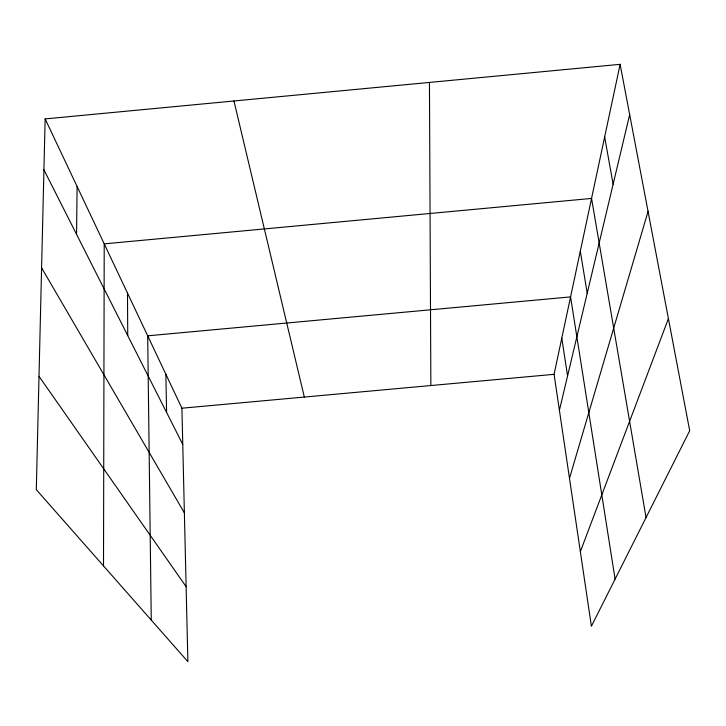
<?xml version="1.0" encoding="UTF-8"?>
<svg xmlns="http://www.w3.org/2000/svg" width="726" height="726" viewBox="0 0 726 726"><rect width="100%" height="100%" fill="white"/><g stroke="black" fill="none" stroke-linecap="round" stroke-linejoin="round"><path stroke-width="1.09" d="M103.509 565.917L104.217 243.863L591.554 198.425L646.04 517.565M76.548 234.326L77.11 186.528M45.148 118.91L36.3 489.651L187.889 661.667L181.908 408.203L45.148 118.91L620.122 64.333L689.7 430.727L591.4 626.239L554.074 374.326L620.122 64.333M559.401 410.317L629.669 114.608M569.483 478.325L648.055 211.42M580.346 551.66L668.41 318.623M181.908 408.203L554.074 374.326M39.004 376.295L186.119 586.653M41.591 267.83L184.377 512.865M43.932 169.82L182.761 444.43M233.953 100.987L304.33 397.058M604.649 136.933L613.125 184.213M580.31 251.169L587.207 293.295M615.085 579.121L570.563 296.907L147.687 335.82L151.262 620.113M561.788 338.089L567.569 375.959M165.882 374.317L166.59 412.45M127.486 293.086L127.74 335.584M429.447 82.437L430.863 385.542"/></g></svg>
